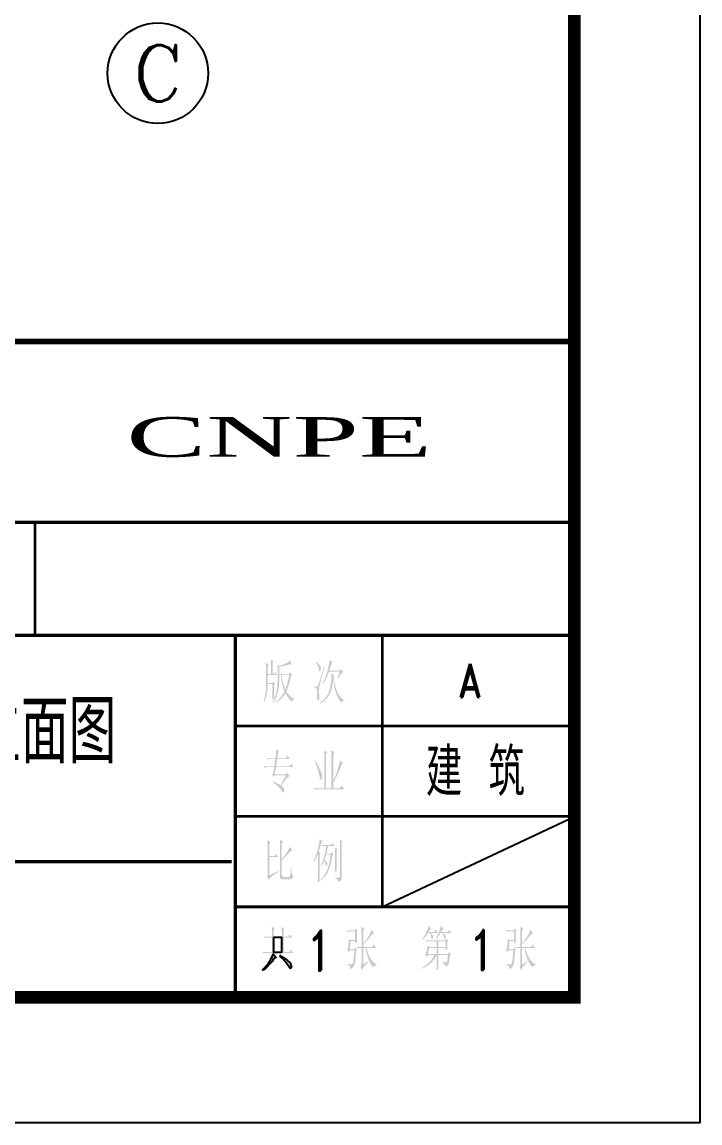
# Model space of a CAD drawing. Extents: x 458975 to 585950, y -118893 to 21149.
# Drawn here: x 512977 to 518375, y -70226 to -61464 of the extents above; entities that cross this region are included whole.
import ezdxf
from ezdxf.enums import TextEntityAlignment as Align

# ---------------------------------------------------------------- set-up
doc = ezdxf.new("R2010")
doc.units = 0
doc.header["$LTSCALE"] = 1000
doc.header["$MEASUREMENT"] = 0
doc.layers.get('0').update_dxf_attribs({"linetype": 'CONTINUOUS'})
for name, color, linetype in [('1', 3, 'CONTINUOUS'), ('AXIS', 3, 'CONTINUOUS'), ('AXIS_TEXT', 3, 'CONTINUOUS'), ('PUB_TEXT', 7, 'CONTINUOUS'), ('PUB_TITLE', 4, 'CONTINUOUS'), ('WINDOW', 2, 'CONTINUOUS')]:
    doc.layers.add(name, color=color, linetype=linetype)
doc.styles.add('CHINESE-3', font='romand.shx', dxfattribs={"width": 0.8, "bigfont": 'ochinese.shx'})
doc.styles.add('COMPLEX', font='COMPLEX.shx')
doc.styles.add('OCHINESE', font='TXT', dxfattribs={"width": 0.7, "height": 200, "bigfont": 'OCHINESE'})
doc.styles.add('RT', font='TIMES.TTF', dxfattribs={"width": 1.5})

# ---------------------------------------------------------------- blocks, each defined once
blk = doc.blocks.new('_axiso')
blk.add_circle((0, 0), 0.5)
at = {"layer": 'AXIS_TEXT', "style": 'COMPLEX', "width": 1.041667}
blk.add_attdef('A', text='', height=0.56, dxfattribs=at).set_placement((-0.25, -0.28), (0.25, -0.28), align=Align.FIT)

msp = doc.modelspace()

# ---------------------------------------------------------------- hatches: boundary and pattern name
at = {"layer": '1'}
h = msp.add_hatch(color=256, dxfattribs=at)
h.paths.add_polyline_path([(515045.7, -68703.5), (515045.7, -68687.4), (515045.3, -68674.7), (515044.9, -68665.4), (515067.7, -68681.9), (515060.5, -68690.8), (515060.5, -68744), (515098.1, -68744), (515110.4, -68726.3), (515128.1, -68751.6), (515060.5, -68751.6), (515060.5, -68865.8), (515104.1, -68865.8), (515117.6, -68846.7), (515136.6, -68873.4), (514921.5, -68873.4), (514910.9, -68874.2), (514900.8, -68878), (514892.3, -68865.8), (514967.1, -68865.8), (514967.1, -68751.6), (514935, -68751.6), (514924.4, -68752.5), (514914.3, -68755.9), (514905.9, -68744), (514967.1, -68744), (514967.1, -68705.2), (514966.7, -68689.5), (514966.3, -68675.2), (514965.9, -68662.5), (514989.1, -68677.3), (514981.5, -68687.8), (514981.5, -68744), (515046.2, -68744), (515046.2, -68722.5)])
h.paths.add_polyline_path([(515088.4, -68960.8), (515082.1, -68951.1), (515074.5, -68941.8), (515065.6, -68931.7), (515055.9, -68921.5), (515045.3, -68911), (515033.5, -68900), (515034.7, -68894.1), (515039.8, -68897.4), (515055.5, -68907.6), (515069.4, -68916.9), (515081.2, -68925.3), (515091.4, -68933.4), (515099.8, -68940.1), (515106.6, -68946.5), (515111.7, -68952), (515114.6, -68956.6), (515116.3, -68960.8), (515120.1, -68975.6), (515118.8, -68989.2), (515118, -68991.7), (515112.9, -68994.6), (515105.7, -68988.3), (515096, -68972.7), (515094.3, -68969.7)])
h.paths.add_polyline_path([(514944.7, -68967.6), (514926.6, -68985.8), (514917.3, -68994.2), (514907.5, -69002.3), (514897.4, -69009.9), (514895.3, -69003.9), (514905, -68994.2), (514914.7, -68984.1), (514923.6, -68973.9), (514932.1, -68963.4), (514939.7, -68953.2), (514946.8, -68943.1), (514953.6, -68932.9), (514962.5, -68917.3), (514970.1, -68903.4), (514975.2, -68891.5), (514978.5, -68882.2), (515000.5, -68908.9), (514989.1, -68914.8), (514979, -68927.5), (514969.2, -68939.7), (514960.4, -68950.3), (514952.3, -68959.6)])
h.paths.add_polyline_path([(514981.5, -68751.6), (514981.5, -68865.8), (515046.2, -68865.8), (515046.2, -68751.6)], flags=17)
h.paths.add_polyline_path([(515001.8, -68237.7), (514988.7, -68246.6), (514977.3, -68255.5), (514967.1, -68263.5), (514958.3, -68271.1), (514951.1, -68278.3), (514945.2, -68284.7), (514940.5, -68291), (514928.2, -68265.6), (514930.4, -68261), (514932.5, -68244.9), (514932.5, -68068.3), (514932.1, -68048), (514932.1, -68013.3), (514931.6, -67999), (514931.6, -67985.9), (514931.2, -67974.5), (514956.1, -67990.9), (514946.8, -68002.8), (514946.8, -68102.1), (514989.5, -68102.1), (515001.8, -68084.3), (515019.5, -68109.7), (514946.8, -68109.7), (514946.8, -68255.1), (515016.6, -68220.8), (515017.4, -68227.2), (515015.7, -68228)])
h.paths.add_polyline_path([(515058.8, -68268.6), (515049.1, -68264.8), (515045.7, -68252.5), (515045.3, -68250.8), (515045.3, -68135.1), (515056.3, -68125.3), (515066.4, -68115.6), (515075.7, -68106.7), (515084.2, -68097.9), (515092.2, -68089), (515097.3, -68083.1), (515107.9, -68070.8), (515117.6, -68061.9), (515126, -68057.3), (515128.6, -68056), (515107.9, -68028.1), (515103.6, -68038.7), (515097.7, -68051.4), (515090.1, -68065.3), (515085, -68074.2), (515077.4, -68085.6), (515069.8, -68096.6), (515061.4, -68107.2), (515052.9, -68117.3), (515045.3, -68126.2), (515045.3, -68001.1), (515055.9, -67989.3), (515030.1, -67971.5), (515030.1, -67985.4), (515030.5, -68000.2), (515030.9, -68016.3), (515030.9, -68259.7), (515032.6, -68273.7), (515038.6, -68283), (515047.8, -68287.2), (515053.8, -68288), (515107.9, -68288), (515119.3, -68285.9), (515126.5, -68282.1), (515134.5, -68272.8), (515137.9, -68265.6), (515130.7, -68256.3), (515126.5, -68243.2), (515124.3, -68231.8), (515123.1, -68216.6), (515122.2, -68198.4), (515122.2, -68191.3), (515117.2, -68191.3), (515116.3, -68214.1), (515115.5, -68231.8), (515114.6, -68245.8), (515112.9, -68254.7), (515112.9, -68255.1), (515106.6, -68266.9), (515101.5, -68268.6)])
h.paths.add_polyline_path([(515063.1, -67567.5), (515063.9, -67578), (515062.2, -67592.8), (515060.5, -67596.2), (515053.8, -67594.5), (515044.5, -67581), (515041.5, -67576.4), (515036, -67569.6), (515029.3, -67562), (515020.8, -67553.5), (515011.1, -67544.7), (515000.1, -67535.4), (514987.8, -67525.2), (514973.9, -67514.2), (514976, -67508.3), (514984, -67511.7), (514995.9, -67517.2), (515017, -67527.3), (515026.3, -67532.8), (515035.2, -67537.9), (515036.9, -67534.9), (515042.4, -67525.6), (515048.3, -67514.7), (515055, -67502.8), (515062.2, -67489.7), (515070.2, -67474.9), (515078.7, -67459.3), (514988.3, -67459.3), (514981.1, -67471.1), (514967.6, -67453.4), (514969.7, -67450.8), (514976.9, -67438.6), (514979, -67430.1), (514981.9, -67415.3), (514985.3, -67393.8), (514928.2, -67393.8), (514917.7, -67395.1), (514907.5, -67398.4), (514899.1, -67386.6), (514986.1, -67386.6), (514987.8, -67377.3), (514990, -67362.5), (514992.5, -67346.9), (514994.6, -67330), (514956.1, -67330), (514945.6, -67331.2), (514935.4, -67334.6), (514927, -67322.8), (514995.4, -67322.8), (514997.1, -67310.5), (514999.2, -67290.7), (515000.5, -67274.2), (515001.4, -67261.1), (515001.8, -67251.4), (515024.6, -67269.1), (515016.6, -67276.7), (515014.5, -67291.1), (515012.3, -67306.7), (515010.2, -67322.8), (515077.9, -67322.8), (515091.4, -67303.3), (515110, -67330), (515009, -67330), (515007.7, -67339.7), (515005.6, -67354.9), (515003.1, -67370.5), (515000.9, -67386.6), (515106.6, -67386.6), (515121.4, -67365.9), (515141.2, -67393.8), (514999.7, -67393.8), (514997.6, -67406), (514994.6, -67422.5), (514991.6, -67437.3), (514989.5, -67450.4), (515080, -67450.4), (515089.3, -67436.9), (515107.9, -67466.9), (515106.2, -67467.3), (515096.9, -67471.5), (515087.2, -67479.2), (515077.9, -67490.6), (515073.2, -67496.9), (515066, -67507), (515058, -67517.6), (515049.5, -67529), (515040.2, -67540.9), (515050.8, -67549.3), (515059.3, -67559)])
h.paths.add_polyline_path([(515724.5, -68773.6), (515741.4, -68754.2), (515748.1, -68745.7), (515760, -68732.2), (515769.7, -68722.9), (515776.9, -68718.3), (515779.4, -68717.4), (515760.8, -68686.1), (515749.8, -68713.2), (515743.5, -68726.3), (515736.7, -68739.4), (515735.9, -68741.1), (515729.5, -68752.1), (515722.8, -68762.6), (515714.7, -68774), (515706.3, -68785.5), (515697, -68796.9), (515696.1, -68797.7), (515697.4, -68803.6), (515706.7, -68793.5), (515715.6, -68783.3)], flags=17)
h.paths.add_polyline_path([(515746.9, -68945.2), (515740.9, -68932.9), (515735, -68919.8), (515729.9, -68906.7), (515725.3, -68892.8), (515721.1, -68878.4), (515717.3, -68864.1), (515714.3, -68848.8), (515711.8, -68833.2), (515694, -68833.2), (515694, -68965.5), (515733.8, -68937.2), (515735.9, -68943.1), (515730.8, -68948.6), (515719.4, -68960.4), (515709.7, -68971.4), (515701.2, -68982), (515693.6, -68992.1), (515687.7, -69001.4), (515682.6, -69009.9), (515673.3, -68980.3), (515678.8, -68969.7), (515680.5, -68953.7), (515680.5, -68833.2), (515656.8, -68833.2), (515646.3, -68837.9), (515638.2, -68826), (515680.5, -68826), (515680.5, -68719.1), (515680.1, -68704.3), (515680.1, -68680.6), (515679.7, -68671.3), (515679.7, -68664.2), (515704.6, -68680.2), (515694, -68692.1), (515694, -68826), (515763.8, -68826), (515777.3, -68804.9), (515797.1, -68833.2), (515716.8, -68833.2), (515717.7, -68835.3), (515723.6, -68853.1), (515729.5, -68870), (515735.9, -68885.6), (515742.6, -68899.6), (515749.4, -68912.2), (515756.1, -68923.7), (515763.3, -68933.8), (515770.9, -68942.2), (515778.5, -68949.9), (515786.2, -68955.8), (515794.2, -68960.4), (515802.2, -68963.8), (515802.2, -68969.7), (515800.1, -68970.1), (515787.8, -68972.3), (515779.8, -68979), (515776.4, -68989.2), (515768.8, -68979.9), (515761.2, -68968.9), (515754, -68957.5)])
h.paths.add_polyline_path([(515588.4, -68982.4), (515593, -68993.8), (515594.3, -69002.7), (515605.7, -68994.2), (515614.6, -68984.9), (515620.9, -68974.8), (515622.6, -68971.4), (515626.4, -68957.9), (515629.8, -68943.1), (515631.9, -68928.3), (515632.7, -68915.6), (515634, -68901.3), (515635.3, -68884.8), (515636.6, -68866.6), (515637, -68859.8), (515644.2, -68849.7), (515629.8, -68830.3), (515621.3, -68845), (515587.1, -68845), (515593.4, -68778.3), (515629.8, -68778.3), (515629.8, -68796), (515644.2, -68788.8), (515644.2, -68776.6), (515643.7, -68762.6), (515643.3, -68747), (515643.3, -68705.6), (515650.5, -68696.7), (515637, -68679), (515627.7, -68693.7), (515563.4, -68693.7), (515571.5, -68705.6), (515582.9, -68700.9), (515629.8, -68700.9), (515629.8, -68771.1), (515593.4, -68771.1), (515579.9, -68758.8), (515578.7, -68780.4), (515577.4, -68798.1), (515576.1, -68812.5), (515574.8, -68823.5), (515574.8, -68826), (515571, -68842.1), (515565.6, -68849.7), (515579.1, -68867.4), (515588.4, -68852.7), (515623.4, -68852.7), (515622.2, -68870), (515620.9, -68886.5), (515619.6, -68902.1), (515618.4, -68916.9), (515617.1, -68928.3), (515613.7, -68947.7), (515608.7, -68959.1), (515604, -68962.5), (515592.2, -68964.6), (515588.4, -68963.8), (515578.7, -68962.1), (515570.6, -68959.6), (515569.4, -68966.8), (515580.8, -68973.1)])
h.paths.add_polyline_path([(516177.9, -68757.1), (516168.2, -68766.4), (516166.1, -68760.5), (516172.8, -68750.8), (516180, -68739.4), (516187.2, -68726.7), (516194, -68713.2), (516199.9, -68700.1), (516205.4, -68686.6), (516210, -68672.2), (516213.8, -68658.2), (516234.5, -68677.3), (516231.6, -68680.2), (516224.4, -68689.9), (516214.7, -68705.6), (516259.5, -68705.6), (516271.7, -68687.8), (516289.5, -68713.2), (516229.5, -68713.2), (516235.8, -68718.7), (516244.7, -68728.4), (516250.2, -68738.1), (516251, -68746.6), (516246, -68758.8), (516243.4, -68761.4), (516237.5, -68758.8), (516237.1, -68754.2), (516233.3, -68738.1), (516229.5, -68727.6), (516223.1, -68713.2), (516210.5, -68713.2), (516208.3, -68716.6), (516200.7, -68728.4), (516193.1, -68739.8), (516186.4, -68747.4)])
h.paths.add_polyline_path([(516270.9, -68758.8), (516273.9, -68754.6), (516281.9, -68740.7), (516288.6, -68727.6), (516294.6, -68715.3), (516298.8, -68703.9), (516299.2, -68703), (516304.3, -68687.8), (516308.5, -68673.5), (516312.3, -68659.5), (516333, -68679), (516330.1, -68681.1), (516322.5, -68689.9), (516313.6, -68705.6), (516366.4, -68705.6), (516378.7, -68687.8), (516396.4, -68713.2), (516330.1, -68713.2), (516331.7, -68714.9), (516342.3, -68725), (516348.7, -68733.9), (516351.2, -68741.9), (516347.8, -68755.9), (516344, -68760.9), (516338.5, -68757.6), (516336.8, -68752.9), (516333, -68738.1), (516330.1, -68728.8), (516323.7, -68713.2), (516309.4, -68713.2), (516301.3, -68726.3), (516294.6, -68736.9), (516291.6, -68741.5), (516284, -68751.6), (516273.9, -68763.5)])
h.paths.add_polyline_path([(516291.6, -68967.6), (516292, -68983.2), (516292.4, -68999.7), (516277.2, -69006.9), (516277.2, -69002.7), (516277.7, -68988.7), (516278.1, -68973.5), (516278.1, -68891.1), (516275.5, -68896.2), (516268.4, -68908.4), (516260.8, -68919.8), (516252.7, -68930.8), (516244.3, -68940.6), (516235.4, -68949.9), (516226.1, -68957.9), (516221, -68962.5), (516211.3, -68969.7), (516201.6, -68976.5), (516191.4, -68982.8), (516181.3, -68988.7), (516170.7, -68994.2), (516159.7, -68999.7), (516158.5, -68995.1), (516166.1, -68990.4), (516175.8, -68983.7), (516185.5, -68976.5), (516195.2, -68968.9), (516214.7, -68952), (516222.3, -68944.4), (516230.7, -68934.6), (516239.2, -68924.5), (516246.8, -68913.1), (516254, -68901.3), (516260.3, -68888.2), (516208.3, -68888.2), (516201.2, -68902.9), (516185.5, -68885.2), (516194.8, -68876.3), (516195.7, -68872.9), (516198.6, -68859.4), (516201.2, -68844.6), (516204.1, -68828.6), (516206.2, -68810.8), (516221.9, -68826), (516278.1, -68826), (516278.1, -68780), (516221, -68780), (516210.5, -68780.8), (516200.3, -68784.2), (516191.9, -68772.4), (516346.5, -68772.4), (516357.1, -68757.6), (516371.5, -68778.3), (516363.4, -68785.9), (516363.4, -68818), (516363.9, -68832.4), (516364.3, -68842.1), (516349.9, -68851), (516349.9, -68833.2), (516291.6, -68833.2), (516291.6, -68881), (516367.2, -68881), (516377.8, -68865.8), (516392.2, -68886.9), (516382.9, -68895.8), (516382.5, -68899.1), (516380.4, -68919.4), (516378.2, -68934.6), (516377, -68944.8), (516375.7, -68950.7), (516371.5, -68963.8), (516371.1, -68965.1), (516362.2, -68974.4), (516358.8, -68976.9), (516347.8, -68982), (516347, -68974.8), (516341.9, -68964.6), (516333.4, -68955.3), (516320.8, -68946), (516320.8, -68940.1), (516322, -68940.6), (516337.2, -68946), (516347.8, -68949), (516354.1, -68949), (516362.2, -68940.1), (516362.6, -68938.4), (516364.3, -68928.3), (516366, -68911.4), (516368.5, -68888.2), (516291.6, -68888.2)])
h.paths.add_polyline_path([(516209.6, -68881), (516212.6, -68862.8), (516216, -68847.6), (516218.5, -68834.5), (516218.9, -68833.2), (516278.1, -68833.2), (516278.1, -68881)], flags=16)
h.paths.add_polyline_path([(516291.6, -68780), (516291.6, -68826), (516349.9, -68826), (516349.9, -68780)], flags=16)
h.paths.add_polyline_path([(516989.8, -68773.6), (517006.7, -68754.2), (517013.4, -68745.7), (517025.3, -68732.2), (517035, -68722.9), (517042.2, -68718.3), (517044.7, -68717.4), (517026.1, -68686.1), (517015.1, -68713.2), (517008.8, -68726.3), (517002, -68739.4), (517001.2, -68741.1), (516994.8, -68752.1), (516988.1, -68762.6), (516980, -68774), (516971.6, -68785.5), (516962.3, -68796.9), (516961.4, -68797.7), (516962.7, -68803.6), (516972, -68793.5), (516980.9, -68783.3)], flags=17)
h.paths.add_polyline_path([(517012.2, -68945.2), (517006.2, -68932.9), (517000.3, -68919.8), (516995.3, -68906.7), (516990.6, -68892.8), (516986.4, -68878.4), (516982.6, -68864.1), (516979.6, -68848.8), (516977.1, -68833.2), (516959.3, -68833.2), (516959.3, -68965.5), (516999.1, -68937.2), (517001.2, -68943.1), (516995.7, -68948.6), (516984.7, -68960.4), (516975, -68971.4), (516966.1, -68982), (516958.9, -68992.1), (516953, -69001.4), (516947.9, -69009.9), (516938.6, -68980.3), (516944.1, -68969.7), (516945.8, -68953.7), (516945.8, -68833.2), (516922.1, -68833.2), (516911.6, -68837.9), (516903.5, -68826), (516945.8, -68826), (516945.8, -68719.1), (516945.4, -68704.3), (516945.4, -68680.6), (516945, -68671.3), (516945, -68664.2), (516969.9, -68680.2), (516959.3, -68692.1), (516959.3, -68826), (517029.1, -68826), (517042.6, -68804.9), (517062.4, -68833.2), (516982.2, -68833.2), (516983, -68835.3), (516988.9, -68853.1), (516994.8, -68870), (517001.2, -68885.6), (517007.9, -68899.6), (517014.7, -68912.2), (517021.5, -68923.7), (517028.6, -68933.8), (517036.2, -68942.2), (517043.9, -68949.9), (517051.5, -68955.8), (517059.5, -68960.4), (517067.5, -68963.8), (517067.5, -68969.7), (517065.4, -68970.1), (517053.2, -68972.3), (517045.1, -68979), (517041.3, -68989.2), (517034.1, -68979.9), (517026.5, -68968.9), (517018.9, -68957.5)])
h.paths.add_polyline_path([(516853.7, -68982.4), (516858.3, -68993.8), (516859.6, -69002.7), (516871, -68994.2), (516879.9, -68984.9), (516886.2, -68974.8), (516887.9, -68971.4), (516891.7, -68957.9), (516895.1, -68943.1), (516897.2, -68928.3), (516898.1, -68915.6), (516899.3, -68901.3), (516900.6, -68884.8), (516901.9, -68866.6), (516902.3, -68859.8), (516909.5, -68849.7), (516895.1, -68830.3), (516886.6, -68845), (516852.4, -68845), (516858.7, -68778.3), (516895.1, -68778.3), (516895.1, -68796), (516909.5, -68788.8), (516909, -68776.6), (516909, -68762.6), (516908.6, -68747), (516908.6, -68705.6), (516915.8, -68696.7), (516902.3, -68679), (516893, -68693.7), (516828.7, -68693.7), (516836.8, -68705.6), (516848.2, -68700.9), (516895.1, -68700.9), (516895.1, -68771.1), (516858.7, -68771.1), (516845.2, -68758.8), (516844, -68780.4), (516842.7, -68798.1), (516841.4, -68812.5), (516840.2, -68823.5), (516840.2, -68826), (516836.4, -68842.1), (516830.9, -68849.7), (516844.4, -68867.4), (516853.7, -68852.7), (516888.8, -68852.7), (516887.5, -68870), (516886.2, -68886.5), (516885, -68902.1), (516883.7, -68916.9), (516882.4, -68928.3), (516879, -68947.7), (516874, -68959.1), (516868.9, -68962.5), (516857.5, -68964.6), (516853.7, -68963.8), (516844, -68962.1), (516835.9, -68959.6), (516834.7, -68966.8), (516846.1, -68973.1)])
h.paths.add_polyline_path([(515469.2, -68186.6), (515469.2, -68064.5), (515468.8, -68048.8), (515468.4, -68034), (515491.2, -68048.8), (515481.9, -68060.7), (515481.9, -68178.6), (515482.3, -68196.3), (515482.7, -68217.9), (515468.4, -68228.5), (515468.4, -68225.5), (515468.8, -68204.4)])
h.paths.add_polyline_path([(515492.4, -68274.9), (515481, -68274.1), (515470.5, -68272.8), (515470.5, -68279.2), (515483.1, -68284.7), (515492.9, -68292.3), (515498.4, -68301.6), (515500.5, -68310), (515509.8, -68303.7), (515517, -68294.4), (515520.8, -68281.7), (515522.4, -68266.1), (515522.4, -67996.9), (515531.7, -67988), (515507.7, -67973.2), (515508.1, -67992.2), (515508.5, -68009.1), (515508.5, -68024.3), (515508.9, -68037.4), (515508.9, -68259.7), (515505.1, -68272.8), (515500.5, -68274.5)])
h.paths.add_polyline_path([(515400.7, -68084.3), (515432, -68084.3), (515440, -68069.5), (515456.9, -68089), (515448.5, -68097.9), (515448.1, -68101.7), (515444.7, -68119.8), (515441.7, -68136.7), (515438.3, -68152.8), (515434.5, -68167.6), (515430.7, -68181.1), (515426.9, -68193.4), (515422.7, -68204.8), (515418.1, -68215.3), (515410.9, -68230.6), (515404.1, -68243.2), (515397.8, -68253.8), (515391.4, -68262.7), (515390.6, -68263.5), (515382.6, -68272.4), (515373.7, -68281.7), (515364.4, -68290.2), (515353.8, -68298.2), (515351.7, -68294), (515361.9, -68283.8), (515370.3, -68273.7), (515378.3, -68263.1), (515385.9, -68252.1), (515392.3, -68240.3), (515396.9, -68231.8), (515402.8, -68219.2), (515408.8, -68205.6), (515413.8, -68191.3), (515418.5, -68176.5), (515420.2, -68169.7), (515423.1, -68156.2), (515426.1, -68141.8), (515429, -68126.2), (515431.6, -68109.7), (515434.1, -68091.9), (515398.6, -68091.9), (515395.2, -68102.9), (515391, -68117.3), (515386.4, -68130.4), (515390.2, -68134.2), (515399.5, -68144.4), (515405.8, -68154.1), (515409.2, -68165.5), (515405.8, -68179.4), (515400.7, -68185.8), (515396.5, -68175.2), (515394.4, -68165.5), (515390.2, -68151.5), (515384.2, -68136.3), (515379.6, -68147.7), (515373.3, -68160.4), (515366.9, -68173.5), (515359.3, -68187), (515355.9, -68184.1), (515358.9, -68177.3), (515364.4, -68162.9), (515369.5, -68148.2), (515374.5, -68134.2), (515378.8, -68119.8), (515386.4, -68091.9), (515388.5, -68081.8), (515391.9, -68064.5), (515394.4, -68048.8), (515396.5, -68034.5), (515397.8, -68022.2), (515383, -68022.2), (515373.7, -68026.4), (515365.2, -68014.6), (515435, -68014.6), (515447.6, -67996.9), (515465, -68022.2), (515414.3, -68022.2), (515413.8, -68023.1), (515411.7, -68034.5), (515408.8, -68048.4), (515405, -68064.9)])
h.paths.add_polyline_path([(515318.7, -68120.3), (515325.5, -68105.5), (515333.1, -68089), (515333.1, -68266.5), (515332.7, -68283.4), (515332.3, -68302.8), (515332.3, -68311.7), (515347.9, -68301.1), (515347.1, -68284.2), (515347.1, -68268.2), (515346.6, -68253), (515346.6, -68086), (515353.8, -68075.5), (515340.3, -68066.6), (515342.8, -68058.1), (515346.2, -68046.7), (515350.4, -68032.4), (515355.5, -68014.6), (515361.9, -67994.3), (515362.3, -67992.2), (515370.7, -67985), (515347.9, -67968.5), (515346.2, -67980.4), (515343.7, -67993.9), (515341.1, -68009.1), (515337.3, -68026), (515333.1, -68044.2), (515329.7, -68057.7), (515325.5, -68071.2), (515321.3, -68085.2), (515316.6, -68099.6), (515311.6, -68113.9), (515306.1, -68128.7), (515300.1, -68143.5), (515298, -68149.8), (515301, -68152.8), (515306.5, -68143.9), (515312, -68133.4)])
h.paths.add_polyline_path([(515361.4, -67493.5), (515366.1, -67480.8), (515367.8, -67466.1), (515366.5, -67453.4), (515364.8, -67447), (515361.9, -67439), (515357.6, -67429.3), (515352.6, -67417.9), (515346.2, -67404.4), (515339, -67389.6), (515330.2, -67372.7), (515320.4, -67354.5), (515312.4, -67338.8), (515308.2, -67341.8), (515315.4, -67361.7), (515321.3, -67380.3), (515327.2, -67397.2), (515331.8, -67412.8), (515336.1, -67427.2), (515339.9, -67440.7), (515345.4, -67462.7), (515346.6, -67471.1), (515350.4, -67490.1), (515354.7, -67498.6), (515359.7, -67496.1)], flags=17)
h.paths.add_polyline_path([(515455.7, -67563.3), (515505.5, -67563.3), (515522.4, -67539.6), (515544, -67570.9), (515325.9, -67570.9), (515315.4, -67571.7), (515305.2, -67575.1), (515296.8, -67563.3), (515384.2, -67563.3), (515384.2, -67309.7), (515383.8, -67294.9), (515383.4, -67278.8), (515383, -67261.9), (515407.9, -67278), (515398.6, -67288.6), (515398.6, -67563.3), (515441.3, -67563.3), (515441.3, -67309.7), (515440.9, -67295.7), (515440.9, -67279.3), (515440, -67260.2), (515466.2, -67275), (515455.7, -67288.6), (515455.7, -67502.4), (515465.8, -67480.8), (515471.7, -67466.1), (515477.6, -67451.7), (515483.1, -67437.3), (515487.8, -67422.9), (515492, -67408.6), (515496.2, -67394.6), (515503, -67366.7), (515505.5, -67352.8), (515507.7, -67338.8), (515534.7, -67364.2), (515523.3, -67371.8), (515517, -67387.9), (515510.2, -67404.8), (515503.8, -67420.4), (515497.5, -67435.2), (515491.2, -67449.2), (515484.8, -67462.3), (515478.9, -67474.5), (515473, -67485.9), (515467.1, -67496.1), (515461.2, -67505.8), (515455.7, -67514.2)])
h.paths.add_polyline_path([(515050, -66693.9), (515053.3, -66710.8), (515056.7, -66726.5), (515060.5, -66740.4), (515064.8, -66753.5), (515069, -66764.9), (515073.6, -66774.7), (515077, -66766.6), (515081.2, -66754), (515085.9, -66740.9), (515089.7, -66726.5), (515093.5, -66711.7), (515097.3, -66695.6), (515100.7, -66679.1), (515103.6, -66661.8), (515044.5, -66661.8), (515046.6, -66675.3)], flags=16)
h.paths.add_polyline_path([(515134.5, -66846.5), (515125.2, -66840.2), (515115.9, -66832.6), (515107, -66824.1), (515098.1, -66814), (515089.7, -66803), (515081.7, -66791.1), (515086.7, -66781), (515091.4, -66770), (515096, -66757.8), (515100.3, -66744.2), (515104.5, -66729.4), (515108.7, -66713.4), (515112.5, -66696.1), (515115.9, -66677.5), (515117.2, -66670.7), (515128.6, -66663.5), (515112.9, -66639.4), (515102.8, -66654.6), (515026.7, -66654.6), (515026.7, -66596.7), (515044.5, -66592.1), (515059.7, -66588.3), (515072.8, -66585.3), (515084.2, -66582.4), (515093.1, -66580.3), (515099.8, -66578.6), (515104.1, -66577.3), (515104.9, -66577.3), (515116.3, -66576), (515125.6, -66575.6), (515110.8, -66546), (515105.7, -66551.5), (515099.4, -66556.6), (515091.4, -66562.1), (515082.1, -66567.2), (515071.1, -66572.2), (515058.8, -66577.3), (515044.9, -66581.9), (515029.7, -66586.6), (515026.7, -66587.4), (515012.3, -66577.3), (515012.8, -66593.8), (515012.8, -66609.8), (515013.2, -66625.9), (515013.2, -66688.4), (515012.8, -66703.2), (515011.9, -66718.9), (515010.7, -66734.5), (515009, -66750.6), (515007.3, -66767.5), (515006, -66777.6), (515000.9, -66808.9), (514997.1, -66823.7), (514993.3, -66838.1), (514988.7, -66852), (514983.2, -66865.9), (514977.3, -66879), (514976.9, -66880.3), (514980.2, -66884.5), (514985.7, -66875.2), (514991.2, -66865.5), (514996.3, -66855), (515001.4, -66843.5), (515005.6, -66831.3), (515009.4, -66818.6), (515016.2, -66790.7), (515018.7, -66775.5), (515021.2, -66759.9), (515022.9, -66743.4), (515024.6, -66726.1), (515025.5, -66708.3), (515026.3, -66689.7), (515026.7, -66670.3), (515026.7, -66661.8), (515039.4, -66661.8), (515041.1, -66680.8), (515043.2, -66699), (515045.7, -66715.9), (515048.7, -66731.6), (515051.7, -66746.3), (515055.5, -66759.9), (515059.3, -66772.5), (515063.5, -66784.4), (515066.4, -66791.1), (515058.8, -66803.8), (515051.2, -66815.7), (515043.6, -66826.6), (515035.6, -66837.6), (515018.7, -66857.1), (515009.8, -66865.5), (515001.8, -66872.7), (515003.1, -66878.6), (515013.2, -66872.3), (515022.9, -66865.5), (515032.2, -66857.5), (515041.1, -66849), (515050, -66839.7), (515058.4, -66829.6), (515066.4, -66818.6), (515074.1, -66806.8), (515074.5, -66805.9), (515082.5, -66819.5), (515090.1, -66831.7), (515098.1, -66843.5), (515106.2, -66853.7), (515114.2, -66863), (515122.2, -66871.4), (515123.5, -66872.7), (515131.1, -66861.3), (515140.4, -66857.5), (515144.2, -66857.9), (515144.2, -66852)])
h.paths.add_polyline_path([(514960.4, -66604.8), (514960.4, -66652.9), (514933.3, -66652.9), (514933.3, -66589.1), (514941.8, -66578.6), (514919, -66562.5), (514919, -66572.7), (514919.4, -66584.9), (514919.8, -66599.7), (514920.2, -66616.2), (514920.2, -66634.4), (514920.6, -66655.1), (514920.6, -66699.9), (514920.2, -66716.8), (514919.8, -66732.8), (514919.4, -66748), (514919, -66762), (514918.1, -66775.5), (514917.7, -66780.6), (514916.4, -66794.9), (514914.3, -66809.3), (514912.2, -66824.5), (514909.2, -66839.7), (514902.5, -66871.9), (514899.9, -66881.6), (514904.2, -66884.5), (514909.2, -66872.7), (514913.9, -66860), (514918.1, -66846.5), (514921.5, -66833), (514924.9, -66818.2), (514927.4, -66803), (514929.5, -66787.3), (514931.2, -66770.9), (514932.5, -66754), (514933.3, -66736.2), (514933.3, -66733.2), (514970.5, -66733.2), (514970.5, -66857.9), (514985.3, -66847.3), (514984.9, -66838.1), (514984.9, -66826.2), (514984.5, -66812.3), (514984.5, -66777.6), (514984, -66756.9), (514984, -66742.1), (514993.8, -66733.2), (514979, -66712.5), (514969.7, -66725.6), (514933.3, -66725.6), (514933.3, -66660.6), (515008.1, -66660.6), (514992.5, -66638.2), (514981.9, -66652.9), (514972.6, -66652.9), (514972.6, -66562.5), (514981.1, -66551.9), (514959.1, -66537.2), (514959.5, -66546.9), (514959.9, -66558.3), (514959.9, -66587.4)])
h.paths.add_polyline_path([(515473.8, -66758.2), (515470.5, -66743.8), (515467.1, -66729), (515464.1, -66713), (515461.6, -66696.1), (515459.5, -66678.7), (515459.1, -66673.7), (515465, -66666.5), (515441.3, -66648.7), (515440.9, -66667.3), (515440, -66685.5), (515438.8, -66702.8), (515437.1, -66718.9), (515435, -66734.5), (515432.4, -66749.3), (515429.5, -66762.8), (515426.1, -66775.9), (515422.3, -66787.8), (515419.3, -66795.4), (515414.3, -66807.6), (515408.8, -66819), (515402, -66829.6), (515394.8, -66840.2), (515386.4, -66849.9), (515377.5, -66859.2), (515367.8, -66868.1), (515357.2, -66876.5), (515346.2, -66884.5), (515345.8, -66884.5), (515347.9, -66889.2), (515358, -66884.1), (515368.2, -66878.2), (515377.9, -66871), (515387.2, -66863.4), (515396.1, -66854.5), (515404.5, -66844.8), (515412.6, -66833.8), (515419.3, -66823.7), (515425.2, -66814), (515430.3, -66803.4), (515435.4, -66791.6), (515439.6, -66778.9), (515443.4, -66764.9), (515446.8, -66750.1), (515449.8, -66734.5), (515452.3, -66717.6), (515454, -66699.4), (515455.7, -66680.4), (515455.7, -66678.3), (515456.9, -66695.6), (515458.2, -66712.5), (515459.9, -66729), (515462.4, -66744.7), (515465, -66759.4), (515468.4, -66773.8), (515472.2, -66787.3), (515476, -66800), (515476.4, -66801.3), (515481.9, -66816.5), (515487.8, -66830.9), (515494.1, -66844), (515500.9, -66855.8), (515508.1, -66866.8), (515515.7, -66876.5), (515519.1, -66880.3), (515526.2, -66870.2), (515536, -66865.5), (515541.9, -66865.5), (515543.2, -66860.9), (515533, -66855), (515523.7, -66847.8), (515514.8, -66838.9), (515506.8, -66829.2), (515499.2, -66817.8), (515492.4, -66805.1), (515487.8, -66795.4), (515482.7, -66784), (515478.1, -66771.7)])
h.paths.add_polyline_path([(515510.2, -66662.7), (515502.6, -66675.3), (515493.3, -66691.4), (515489.9, -66688.4), (515506.8, -66635.2), (515421.4, -66635.2), (515420.6, -66637.3), (515415.1, -66651.3), (515409.6, -66664.8), (515403.7, -66678.3), (515402.4, -66681.3), (515397.4, -66692.3), (515390.6, -66704.1), (515383, -66716.8), (515373.7, -66730.3), (515370.7, -66725.6), (515371.6, -66723.9), (515377.9, -66711.7), (515384.2, -66698.6), (515389.7, -66685.5), (515395.2, -66671.5), (515400.3, -66657.6), (515405, -66642.8), (515409.2, -66627.6), (515412.6, -66613.2), (515416.8, -66595.9), (515420.2, -66579.8), (515423.1, -66565.5), (515425.2, -66551.9), (515426.5, -66540.1), (515449.3, -66557.9), (515446.8, -66563.4), (515440, -66577.3), (515438.3, -66581.9), (515429.5, -66608.6), (515423.6, -66627.6), (515505.5, -66627.6), (515517, -66611.5), (515535.5, -66639.4), (515527.1, -66643.2), (515518.2, -66651.7), (515516.1, -66653.8)])
h.paths.add_polyline_path([(515338.2, -66860.9), (515332.3, -66858.8), (515325.9, -66849), (515325.5, -66847.8), (515324.2, -66835.5), (515325.9, -66816.5), (515326.8, -66809.3), (515328, -66792.4), (515328, -66779.3), (515325.9, -66773.4), (515318.3, -66765.4), (515305.2, -66758.6), (515305.2, -66752.3), (515313.7, -66754), (515325.1, -66753.5), (515332.3, -66749.3), (515335.2, -66743.4), (515337.8, -66736.2), (515341.1, -66726.9), (515349.6, -66701.5), (515354.7, -66685.1), (515360.6, -66666), (515366.9, -66644.9), (515374.1, -66621.3), (515382.1, -66595), (515386.4, -66598), (515381.3, -66616.2), (515374.5, -66641.5), (515368.2, -66664.4), (515362.7, -66684.6), (515358, -66702.8), (515353.8, -66718), (515350.4, -66730.3), (515347.9, -66740.4), (515345.8, -66748), (515344.5, -66753.1), (515343.7, -66755.6), (515342.4, -66761.1), (515341.6, -66779.3), (515341.6, -66781.8), (515342, -66795.4), (515342.8, -66811.4), (515344.5, -66829.6), (515345.4, -66843.5), (515343.7, -66857.1)])
h.paths.add_polyline_path([(515353.8, -66624.6), (515358, -66611.5), (515356.4, -66598.4), (515351.7, -66589.1), (515344.9, -66580.3), (515336.5, -66571.4), (515326.4, -66562.5), (515318.7, -66556.6), (515316.6, -66560.8), (515324.7, -66574.3), (515331.4, -66587.9), (515336.5, -66601), (515339.9, -66613.6), (515340.3, -66615.8), (515344.5, -66630.5), (515349.6, -66631.4)])

# ---------------------------------------------------------------- linework, layer by layer
at = {"layer": '1', "const_width": 45}
msp.add_lwpolyline([(501175.5, -64006.5), (517375.5, -64006.5), (517375.5, -69226.1), (501175.5, -69226.1)], close=True, dxfattribs=at)
at = {"layer": '1'}
for points, const_width in [([(501175.5, -65446.1), (517375.5, -65446.1)], 27), ([(513080.5, -65446.1), (513080.5, -66346.1)], 22.5), ([(506575.5, -66346.1), (517375.5, -66346.1)], 27), ([(514675.5, -66346.1), (514675.5, -69226.1)], 27), ([(515845.5, -66346.1), (515845.5, -68506.1)], 22.5), ([(517375.5, -67066.1), (514675.5, -67066.1)], 22.5), ([(517375.5, -67786.1), (514675.5, -67786.1)], 22.5), ([(506561.5, -68145.9), (514645.9, -68145.9)], 27), ([(517375.5, -68506.1), (514675.5, -68506.1)], 22.5)]:
    msp.add_lwpolyline(points, dxfattribs=dict(at, const_width=const_width))
for points in [[(514980.8, -68750.4), (514980.8, -68865.6), (515046.1, -68865.6), (515046.1, -68750.4)], [(514943.6, -68968.5), (514925.3, -68986.9), (514915.9, -68995.4), (514906.1, -69003.5), (514895.8, -69011.2), (514893.7, -69005.2), (514903.5, -68995.4), (514913.3, -68985.1), (514922.3, -68974.9), (514930.8, -68964.2), (514938.5, -68954), (514945.8, -68943.7), (514952.6, -68933.5), (514961.5, -68917.7), (514969.2, -68903.6), (514974.4, -68891.7), (514977.8, -68882.3), (515000, -68909.2), (514988.4, -68915.1), (514978.2, -68927.9), (514968.4, -68940.3), (514959.4, -68951), (514951.3, -68960.4)], [(515088.8, -68961.7), (515082.4, -68951.8), (515074.7, -68942.5), (515065.7, -68932.2), (515055.9, -68922), (515045.2, -68911.3), (515033.3, -68900.2), (515034.5, -68894.2), (515039.7, -68897.6), (515055.5, -68907.9), (515069.5, -68917.3), (515081.5, -68925.8), (515091.7, -68933.9), (515100.3, -68940.8), (515107.1, -68947.2), (515112.2, -68952.7), (515115.2, -68957.4), (515116.9, -68961.7), (515120.8, -68976.6), (515119.5, -68990.3), (515118.6, -68992.8), (515113.5, -68995.8), (515106.3, -68989.4), (515096.4, -68973.6), (515094.7, -68970.6)]]:
    msp.add_lwpolyline(points, close=True, dxfattribs=at)
at = {"layer": 'PUB_TITLE'}
msp.add_lwpolyline([(458975.5, -70226.1), (458975.5, -28226.1), (518375.5, -28226.1), (518375.5, -70226.1)], close=True, dxfattribs=at)
at = {"layer": 'PUB_TITLE', "const_width": 100}
msp.add_lwpolyline([(461475.5, -69226.1), (517375.5, -69226.1), (517375.5, -29226.1), (461475.5, -29226.1)], close=True, dxfattribs=at)
at = {"layer": 'WINDOW'}
msp.add_line((515845.5, -68506.1), (517375.5, -67786.1), dxfattribs=at)

# ---------------------------------------------------------------- block references
at = {"layer": 'AXIS'}
ref = msp.add_blockref('_axiso', (514058.9, -61871.7), dxfattribs=dict(at, xscale=800, yscale=800, zscale=800))
ref.add_attrib('A', 'C', dxfattribs={"layer": 'AXIS_TEXT', "height": 448, "style": 'COMPLEX', "width": 1.25}).set_placement((513858.9, -62095.7), (514258.9, -62095.7), align=Align.FIT)

# ---------------------------------------------------------------- texts
at = {"layer": '1', "style": 'CHINESE-3', "width": 0.8}
for s, height, p in [('A', 264.6, (516454, -66836.8)), ('建 筑', 381.02, (516192.6, -67624.7)), ('1', 317.5, (516531.5, -69007.9)), ('1', 317.5, (515236.9, -69012.8))]:
    msp.add_text(s, height=height, dxfattribs=at).set_placement(p)
at = {"layer": 'PUB_TEXT'}
for s, height, style, width, p in [('CNPE', 315, 'RT', 2, (513808.6, -64923.6)), ('立面图', 500, 'OCHINESE', 0.8, (512588.2, -67362.8))]:
    msp.add_text(s, height=height, dxfattribs=dict(at, style=style, width=width)).set_placement(p)

doc.saveas('drawing.dxf')
